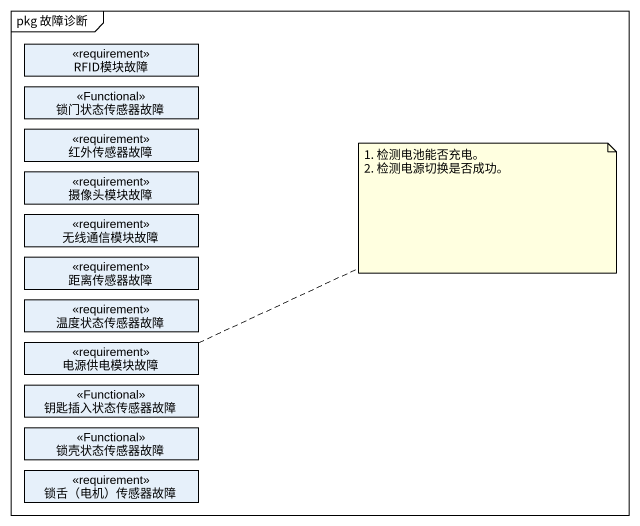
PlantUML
@startuml
mainframe pkg 故障诊断
hide circle
hide empty members
class RFID模块故障 <<requirement>>
class 锁门状态传感器故障 <<Functional>>
class 红外传感器故障 <<requirement>>
class 摄像头模块故障 <<requirement>>
class 无线通信模块故障 <<requirement>>
class 距离传感器故障 <<requirement>>
class 温度状态传感器故障 <<requirement>>
class 电源供电模块故障 <<requirement>>
class 钥匙插入状态传感器故障 <<Functional>>
class 锁壳状态传感器故障 <<Functional>>
class "锁舌（电机）传感器故障" as 锁舌_电机_传感器故障 <<requirement>>
note right of 电源供电模块故障
  1. 检测电池能否充电。
  2. 检测电源切换是否成功。
end note
@enduml
